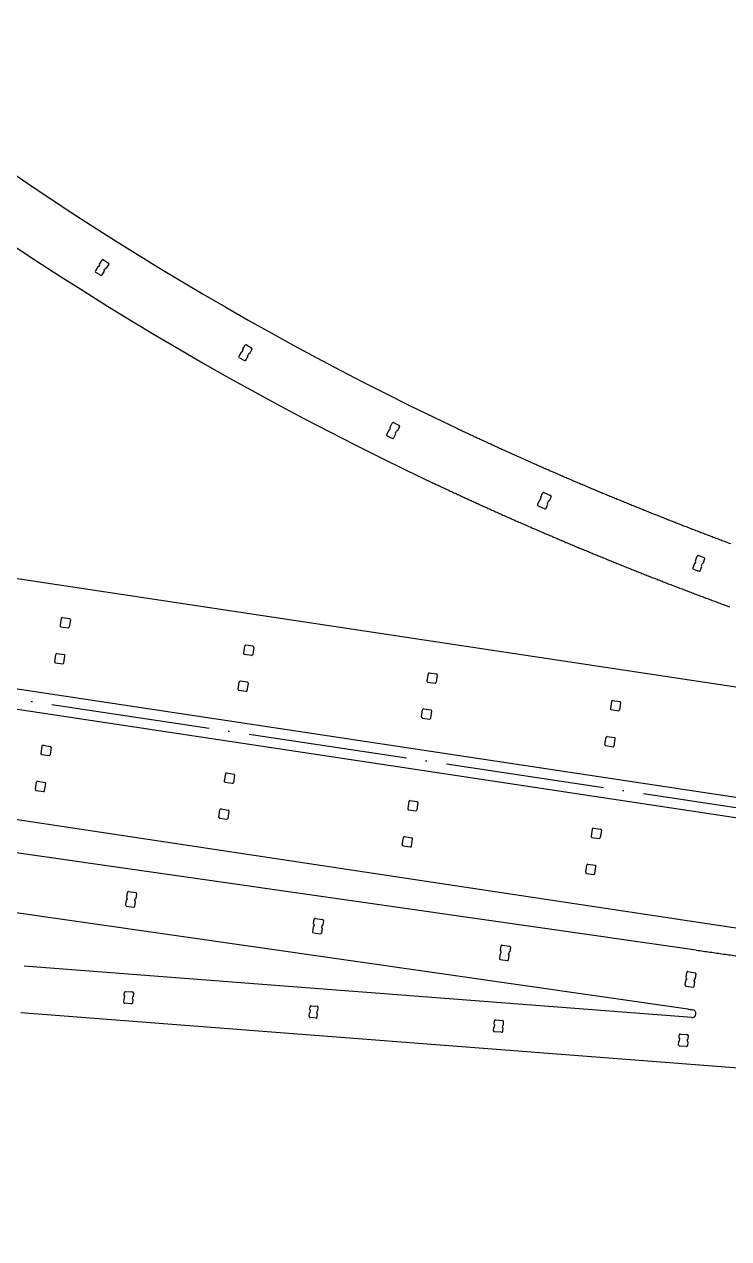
# Model space of a CAD drawing. Header units: inches. Extents: x 499362 to 502582, y 2541888 to 2545349.
# Drawn here: x 501593.2 to 501699.5, y 2543428.4 to 2543611.7 of the extents above; entities that cross this region are included whole.
import ezdxf

# ---------------------------------------------------------------- set-up
doc = ezdxf.new("R2010")
doc.units = ezdxf.units.IN
doc.linetypes.add('ACAD_ISO04W100', pattern=[30, 24, -3, 0, -3])
doc.layers.add('0-段落划分', color=2, linetype='Continuous')
doc.layers.add('桥-立柱', color=5, linetype='Continuous')

# ---------------------------------------------------------------- blocks, each defined once
blk = doc.blocks.new('A$C035667EC')
at = {"layer": '桥-立柱', "color": 1, "linetype": 'Continuous'}
for p, q in [((501604.56, 2543575.48), (501604.93, 2543576.08)), ((501605.14, 2543576.12), (501605.9, 2543575.64)), ((501604.29, 2543575.06), (501603.92, 2543574.47)), ((501603.96, 2543574.26), (501604.73, 2543573.78)), ((501604.43, 2543575.09), (501604.29, 2543575.06)), ((501604.51, 2543575.22), (501604.43, 2543575.09)), ((501604.51, 2543575.22), (501604.59, 2543575.35)), ((501604.59, 2543575.35), (501604.56, 2543575.48)), ((501604.93, 2543573.83), (501605.31, 2543574.42)), ((501605.27, 2543574.56), (501605.35, 2543574.69)), ((501605.31, 2543574.42), (501605.27, 2543574.56)), ((501605.43, 2543574.81), (501605.35, 2543574.69)), ((501605.57, 2543574.84), (501605.43, 2543574.81)), ((501605.94, 2543575.44), (501605.57, 2543574.84)), ((501626.17, 2543562.61), (501626.52, 2543563.22)), ((501626.72, 2543563.27), (501627.51, 2543562.83)), ((501625.93, 2543562.17), (501625.59, 2543561.56)), ((501625.65, 2543561.35), (501626.43, 2543560.92)), ((501626.07, 2543562.21), (501625.93, 2543562.17)), ((501626.14, 2543562.34), (501626.07, 2543562.21)), ((501626.14, 2543562.34), (501626.21, 2543562.47)), ((501626.21, 2543562.47), (501626.17, 2543562.61)), ((501626.64, 2543560.97), (501626.98, 2543561.58)), ((501626.94, 2543561.72), (501627.01, 2543561.85)), ((501626.98, 2543561.58), (501626.94, 2543561.72)), ((501627.09, 2543561.98), (501627.01, 2543561.85)), ((501627.22, 2543562.02), (501627.09, 2543561.98)), ((501627.56, 2543562.63), (501627.22, 2543562.02)), ((501648.2, 2543550.4), (501647.89, 2543549.77)), ((501648.33, 2543550.45), (501648.2, 2543550.4)), ((501648.4, 2543550.58), (501648.33, 2543550.45)), ((501648.4, 2543550.58), (501648.47, 2543550.71)), ((501648.42, 2543550.85), (501648.73, 2543551.48)), ((501648.47, 2543550.71), (501648.42, 2543550.85)), ((501648.93, 2543551.54), (501649.74, 2543551.14)), ((501649.36, 2543550.27), (501649.3, 2543550.14)), ((501649.5, 2543550.32), (501649.36, 2543550.27)), ((501649.81, 2543550.94), (501649.5, 2543550.32)), ((501647.96, 2543549.57), (501648.76, 2543549.17)), ((501648.97, 2543549.24), (501649.28, 2543549.87)), ((501649.23, 2543550), (501649.3, 2543550.14)), ((501649.28, 2543549.87), (501649.23, 2543550)), ((501670.94, 2543539.82), (501670.66, 2543539.18)), ((501671.07, 2543539.87), (501670.94, 2543539.82)), ((501671.13, 2543540.01), (501671.07, 2543539.87)), ((501671.13, 2543540.01), (501671.19, 2543540.15)), ((501671.14, 2543540.28), (501671.42, 2543540.92)), ((501671.19, 2543540.15), (501671.14, 2543540.28)), ((501671.62, 2543541), (501672.63, 2543540.56)), ((501671.95, 2543538.62), (501672.23, 2543539.26)), ((501672.18, 2543539.39), (501672.24, 2543539.53)), ((501672.23, 2543539.26), (501672.18, 2543539.39)), ((501672.29, 2543539.67), (501672.24, 2543539.53)), ((501672.43, 2543539.72), (501672.29, 2543539.67)), ((501672.71, 2543540.36), (501672.43, 2543539.72)), ((501670.74, 2543538.98), (501671.75, 2543538.54)), ((501694.34, 2543530.27), (501694.09, 2543529.62)), ((501694.47, 2543530.33), (501694.34, 2543530.27)), ((501694.52, 2543530.47), (501694.47, 2543530.33)), ((501694.52, 2543530.74), (501694.77, 2543531.39)), ((501694.57, 2543530.61), (501694.52, 2543530.74)), ((501694.52, 2543530.47), (501694.57, 2543530.61)), ((501694.96, 2543531.48), (501695.8, 2543531.16)), ((501695.4, 2543529.97), (501695.46, 2543530.11)), ((501695.51, 2543530.25), (501695.46, 2543530.11)), ((501695.64, 2543530.31), (501695.51, 2543530.25)), ((501695.89, 2543530.96), (501695.64, 2543530.31)), ((501694.18, 2543529.42), (501695.02, 2543529.1)), ((501695.21, 2543529.19), (501695.46, 2543529.84)), ((501695.46, 2543529.84), (501695.4, 2543529.97)), ((501598.76, 2543521.99), (501598.6, 2543520.91)), ((501598.93, 2543522.12), (501600.02, 2543521.96)), ((501600.15, 2543521.78), (501599.98, 2543520.7)), ((501598.72, 2543520.74), (501599.81, 2543520.57)), ((501626.45, 2543517.82), (501626.28, 2543516.73)), ((501627.71, 2543517.78), (501626.62, 2543517.95)), ((501627.83, 2543517.61), (501627.67, 2543516.52)), ((501597.78, 2543515.47), (501597.94, 2543516.55)), ((501598.11, 2543516.68), (501599.2, 2543516.52)), ((501599.16, 2543515.26), (501599.33, 2543516.35)), ((501627.5, 2543516.4), (501626.41, 2543516.56)), ((501597.9, 2543515.3), (501598.99, 2543515.13)), ((501654.14, 2543513.65), (501653.97, 2543512.56)), ((501654.31, 2543513.77), (501655.39, 2543513.61)), ((501625.46, 2543511.29), (501625.63, 2543512.38)), ((501626.89, 2543512.34), (501625.8, 2543512.51)), ((501626.85, 2543511.09), (501627.01, 2543512.17)), ((501654.1, 2543512.39), (501655.19, 2543512.22)), ((501655.52, 2543513.44), (501655.36, 2543512.35)), ((501626.68, 2543510.96), (501625.59, 2543511.12)), ((501653.15, 2543507.12), (501653.32, 2543508.21)), ((501653.49, 2543508.33), (501654.57, 2543508.17)), ((501681.82, 2543509.47), (501681.66, 2543508.39)), ((501681.79, 2543508.22), (501682.87, 2543508.05)), ((501681.99, 2543509.6), (501683.08, 2543509.44)), ((501683.21, 2543509.27), (501683.04, 2543508.18)), ((501653.28, 2543506.95), (501654.37, 2543506.79)), ((501654.54, 2543506.91), (501654.7, 2543508)), ((501595.86, 2543502.71), (501595.69, 2543501.62)), ((501596.03, 2543502.84), (501597.11, 2543502.67)), ((501680.84, 2543502.95), (501681, 2543504.04)), ((501680.97, 2543502.78), (501682.05, 2543502.61)), ((501681.17, 2543504.16), (501682.26, 2543504)), ((501682.22, 2543502.74), (501682.39, 2543503.83)), ((501595.82, 2543501.45), (501596.9, 2543501.29)), ((501597.24, 2543502.5), (501597.08, 2543501.41)), ((501594.87, 2543496.19), (501595.04, 2543497.27)), ((501595.21, 2543497.4), (501596.29, 2543497.23)), ((501596.26, 2543495.98), (501596.42, 2543497.06)), ((501623.54, 2543498.54), (501623.38, 2543497.45)), ((501623.5, 2543497.28), (501624.59, 2543497.12)), ((501623.71, 2543498.66), (501624.8, 2543498.5)), ((501624.93, 2543498.33), (501624.76, 2543497.24)), ((501595, 2543496.01), (501596.09, 2543495.85)), ((501651.23, 2543494.36), (501651.07, 2543493.28)), ((501651.4, 2543494.49), (501652.49, 2543494.33)), ((501652.61, 2543494.16), (501652.45, 2543493.07)), ((501622.56, 2543492.01), (501622.72, 2543493.1)), ((501622.68, 2543491.84), (501623.77, 2543491.68)), ((501622.89, 2543493.23), (501623.98, 2543493.06)), ((501623.94, 2543491.8), (501624.11, 2543492.89)), ((501651.19, 2543493.11), (501652.28, 2543492.94)), ((501678.92, 2543490.19), (501678.75, 2543489.1)), ((501679.09, 2543490.32), (501680.18, 2543490.15)), ((501680.3, 2543489.98), (501680.14, 2543488.9)), ((501650.25, 2543487.84), (501650.41, 2543488.93)), ((501650.58, 2543489.05), (501651.67, 2543488.89)), ((501651.63, 2543487.63), (501651.79, 2543488.72)), ((501678.88, 2543488.93), (501679.97, 2543488.77)), ((501650.37, 2543487.67), (501651.46, 2543487.5)), ((501677.93, 2543483.67), (501678.1, 2543484.75)), ((501678.27, 2543484.88), (501679.36, 2543484.72)), ((501679.32, 2543483.46), (501679.48, 2543484.54)), ((501678.06, 2543483.49), (501679.15, 2543483.33)), ((501608.65, 2543479.93), (501608.75, 2543480.62)), ((501608.92, 2543480.75), (501610.01, 2543480.59)), ((501608.58, 2543479.44), (501608.48, 2543478.74)), ((501608.69, 2543479.52), (501608.58, 2543479.44)), ((501608.74, 2543479.82), (501608.65, 2543479.93)), ((501608.72, 2543479.67), (501608.69, 2543479.52)), ((501608.72, 2543479.67), (501608.74, 2543479.82)), ((501609.87, 2543478.54), (501609.97, 2543479.24)), ((501609.88, 2543479.35), (501609.9, 2543479.5)), ((501609.97, 2543479.24), (501609.88, 2543479.35)), ((501609.92, 2543479.65), (501609.9, 2543479.5)), ((501610.04, 2543479.73), (501609.92, 2543479.65)), ((501610.14, 2543480.42), (501610.04, 2543479.73)), ((501608.61, 2543478.57), (501609.7, 2543478.42)), ((501636.79, 2543475.4), (501636.69, 2543474.7)), ((501636.91, 2543475.48), (501636.79, 2543475.4)), ((501636.86, 2543475.89), (501636.96, 2543476.59)), ((501636.95, 2543475.78), (501636.86, 2543475.89)), ((501636.93, 2543475.63), (501636.91, 2543475.48)), ((501636.93, 2543475.63), (501636.95, 2543475.78)), ((501637.13, 2543476.71), (501638.22, 2543476.56)), ((501638.08, 2543474.51), (501638.18, 2543475.2)), ((501638.09, 2543475.31), (501638.11, 2543475.46)), ((501638.18, 2543475.2), (501638.09, 2543475.31)), ((501638.14, 2543475.61), (501638.11, 2543475.46)), ((501638.25, 2543475.69), (501638.14, 2543475.61)), ((501638.35, 2543476.39), (501638.25, 2543475.69)), ((501636.82, 2543474.53), (501637.91, 2543474.38)), ((501665.12, 2543471.45), (501665, 2543471.36)), ((501665.07, 2543471.86), (501665.17, 2543472.55)), ((501665.16, 2543471.74), (501665.07, 2543471.86)), ((501665.14, 2543471.59), (501665.12, 2543471.45)), ((501665.14, 2543471.59), (501665.16, 2543471.74)), ((501665.34, 2543472.68), (501666.43, 2543472.52)), ((501666.3, 2543471.28), (501666.33, 2543471.42)), ((501666.35, 2543471.57), (501666.33, 2543471.42)), ((501666.46, 2543471.66), (501666.35, 2543471.57)), ((501666.56, 2543472.35), (501666.46, 2543471.66)), ((501665, 2543471.36), (501664.9, 2543470.67)), ((501665.03, 2543470.5), (501666.12, 2543470.34)), ((501666.29, 2543470.47), (501666.39, 2543471.16)), ((501666.39, 2543471.16), (501666.3, 2543471.28)), ((501693.09, 2543467.85), (501693.19, 2543468.54)), ((501693.17, 2543467.73), (501693.09, 2543467.85)), ((501693.15, 2543467.58), (501693.17, 2543467.73)), ((501693.36, 2543468.67), (501694.45, 2543468.51)), ((501694.57, 2543468.34), (501694.48, 2543467.65)), ((501693.02, 2543467.35), (501692.92, 2543466.66)), ((501693.13, 2543467.44), (501693.02, 2543467.35)), ((501693.05, 2543466.49), (501694.14, 2543466.33)), ((501693.15, 2543467.58), (501693.13, 2543467.44)), ((501694.31, 2543466.46), (501694.4, 2543467.15)), ((501694.32, 2543467.27), (501694.34, 2543467.41)), ((501694.4, 2543467.15), (501694.32, 2543467.27)), ((501694.36, 2543467.56), (501694.34, 2543467.41)), ((501694.48, 2543467.65), (501694.36, 2543467.56)), ((501608.2, 2543464.05), (501608.24, 2543464.55)), ((501608.24, 2543464.55), (501608.34, 2543464.64)), ((501608.27, 2543465.05), (501608.31, 2543465.54)), ((501608.37, 2543464.94), (501608.27, 2543465.05)), ((501608.34, 2543464.64), (501608.37, 2543464.94)), ((501608.47, 2543465.68), (501609.47, 2543465.61)), ((501609.54, 2543464.55), (501609.56, 2543464.85)), ((501609.63, 2543464.44), (501609.54, 2543464.55)), ((501609.67, 2543464.94), (501609.56, 2543464.85)), ((501609.59, 2543463.94), (501609.63, 2543464.44)), ((501609.67, 2543464.94), (501609.71, 2543465.44)), ((501609.33, 2543463.81), (501608.33, 2543463.89)), ((501692.03, 2543458.6), (501692.06, 2543459.1)), ((501692.12, 2543458.5), (501692.03, 2543458.6)), ((501692.23, 2543459.24), (501693.22, 2543459.16)), ((501693.42, 2543458.5), (501693.46, 2543458.99)), ((501691.95, 2543457.61), (501691.99, 2543458.1)), ((501691.99, 2543458.1), (501692.1, 2543458.2)), ((501693.08, 2543457.37), (501692.09, 2543457.44)), ((501692.1, 2543458.2), (501692.12, 2543458.5)), ((501693.29, 2543458.1), (501693.31, 2543458.4)), ((501693.38, 2543458), (501693.29, 2543458.1)), ((501693.42, 2543458.5), (501693.31, 2543458.4)), ((501693.35, 2543457.5), (501693.38, 2543458))]:
    blk.add_line(p, q, dxfattribs=at)
at = {"layer": '桥-立柱', "color": 1, "ltscale": 10}
for p, q in [((501636.21, 2543461.89), (501636.25, 2543462.39)), ((501636.25, 2543462.39), (501636.36, 2543462.48)), ((501636.29, 2543462.89), (501636.33, 2543463.39)), ((501636.38, 2543462.78), (501636.29, 2543462.89)), ((501636.36, 2543462.48), (501636.38, 2543462.78)), ((501636.49, 2543463.53), (501637.39, 2543463.46)), ((501637.36, 2543462.41), (501637.38, 2543462.71)), ((501637.45, 2543462.3), (501637.36, 2543462.41)), ((501637.49, 2543462.8), (501637.38, 2543462.71)), ((501637.41, 2543461.8), (501637.45, 2543462.3)), ((501637.49, 2543462.8), (501637.53, 2543463.3)), ((501637.25, 2543461.66), (501636.35, 2543461.73)), ((501664.11, 2543460.75), (501664.15, 2543461.25)), ((501664.2, 2543460.64), (501664.11, 2543460.75)), ((501664.18, 2543460.34), (501664.2, 2543460.64)), ((501664.31, 2543461.39), (501665.3, 2543461.31)), ((501665.37, 2543460.25), (501665.4, 2543460.55)), ((501665.5, 2543460.64), (501665.4, 2543460.55)), ((501665.5, 2543460.64), (501665.54, 2543461.14)), ((501664.03, 2543459.75), (501664.07, 2543460.25)), ((501664.07, 2543460.25), (501664.18, 2543460.34)), ((501665.17, 2543459.52), (501664.17, 2543459.59)), ((501665.47, 2543460.14), (501665.37, 2543460.25)), ((501665.43, 2543459.65), (501665.47, 2543460.14))]:
    blk.add_line(p, q, dxfattribs=at)
at = {"layer": '桥-立柱', "color": 1, "linetype": 'Continuous'}
for centre, radius, start, end in [((501605.06, 2543576), 0.15, 57.8283, 147.8283), ((501604.04, 2543574.39), 0.15, 147.8283, 237.8283), ((501605.82, 2543575.52), 0.15, 327.8283, 57.8283), ((501604.81, 2543573.91), 0.15, 237.8283, 327.8283), ((501626.65, 2543563.14), 0.15, 60.7516, 150.7516), ((501625.72, 2543561.49), 0.15, 150.7516, 240.7516), ((501627.43, 2543562.7), 0.15, 330.7516, 60.7516), ((501626.5, 2543561.05), 0.15, 240.7516, 330.7516), ((501648.87, 2543551.41), 0.15, 63.6748, 153.6748), ((501649.67, 2543551.01), 0.15, 333.6748, 63.6748), ((501648.02, 2543549.71), 0.15, 153.6748, 243.6748), ((501648.83, 2543549.31), 0.15, 243.6748, 333.6748), ((501671.56, 2543540.86), 0.15, 66.5386, 156.5386), ((501672.57, 2543540.42), 0.15, 336.5386, 66.5386), ((501670.8, 2543539.12), 0.15, 156.5386, 246.5386), ((501671.81, 2543538.68), 0.15, 246.5386, 336.5386), ((501694.91, 2543531.34), 0.15, 69.1418, 159.1418), ((501695.75, 2543531.02), 0.15, 339.1418, 69.1418), ((501694.23, 2543529.56), 0.15, 159.1418, 249.1418), ((501695.07, 2543529.24), 0.15, 249.1418, 339.1418), ((501598.75, 2543520.88), 0.15, 171.4286, 261.4286), ((501598.91, 2543521.97), 0.15, 81.4286, 171.4286), ((501600, 2543521.81), 0.15, 351.4286, 81.4286), ((501599.83, 2543520.72), 0.15, 261.4286, 351.4286), ((501626.6, 2543517.8), 0.15, 81.4286, 171.4286), ((501627.68, 2543517.63), 0.15, 351.4286, 81.4286), ((501597.93, 2543515.44), 0.15, 171.4286, 261.4286), ((501598.09, 2543516.53), 0.15, 81.4286, 171.4286), ((501599.18, 2543516.37), 0.15, 351.4286, 81.4286), ((501626.43, 2543516.71), 0.15, 171.4286, 261.4286), ((501627.52, 2543516.55), 0.15, 261.4286, 351.4286), ((501599.01, 2543515.28), 0.15, 261.4286, 351.4286), ((501654.28, 2543513.62), 0.15, 81.4286, 171.4286), ((501655.37, 2543513.46), 0.15, 351.4286, 81.4286), ((501625.78, 2543512.36), 0.15, 81.4286, 171.4286), ((501626.86, 2543512.2), 0.15, 351.4286, 81.4286), ((501654.12, 2543512.54), 0.15, 171.4286, 261.4286), ((501655.21, 2543512.37), 0.15, 261.4286, 351.4286), ((501625.61, 2543511.27), 0.15, 171.4286, 261.4286), ((501626.7, 2543511.11), 0.15, 261.4286, 351.4286), ((501653.46, 2543508.19), 0.15, 81.4286, 171.4286), ((501654.55, 2543508.02), 0.15, 351.4286, 81.4286), ((501681.81, 2543508.36), 0.15, 171.4286, 261.4286), ((501681.97, 2543509.45), 0.15, 81.4286, 171.4286), ((501682.9, 2543508.2), 0.15, 261.4286, 351.4286), ((501683.06, 2543509.29), 0.15, 351.4286, 81.4286), ((501653.3, 2543507.1), 0.15, 171.4286, 261.4286), ((501654.39, 2543506.93), 0.15, 261.4286, 351.4286), ((501596, 2543502.69), 0.15, 81.4286, 171.4286), ((501597.09, 2543502.52), 0.15, 351.4286, 81.4286), ((501680.99, 2543502.93), 0.15, 171.4286, 261.4286), ((501681.15, 2543504.01), 0.15, 81.4286, 171.4286), ((501682.08, 2543502.76), 0.15, 261.4286, 351.4286), ((501682.24, 2543503.85), 0.15, 351.4286, 81.4286), ((501595.84, 2543501.6), 0.15, 171.4286, 261.4286), ((501596.93, 2543501.44), 0.15, 261.4286, 351.4286), ((501595.18, 2543497.25), 0.15, 81.4286, 171.4286), ((501596.27, 2543497.09), 0.15, 351.4286, 81.4286), ((501623.53, 2543497.43), 0.15, 171.4286, 261.4286), ((501623.69, 2543498.52), 0.15, 81.4286, 171.4286), ((501624.61, 2543497.26), 0.15, 261.4286, 351.4286), ((501624.78, 2543498.35), 0.15, 351.4286, 81.4286), ((501595.02, 2543496.16), 0.15, 171.4286, 261.4286), ((501596.11, 2543496), 0.15, 261.4286, 351.4286), ((501651.38, 2543494.34), 0.15, 81.4286, 171.4286), ((501652.47, 2543494.18), 0.15, 351.4286, 81.4286), ((501622.71, 2543491.99), 0.15, 171.4286, 261.4286), ((501622.87, 2543493.08), 0.15, 81.4286, 171.4286), ((501623.79, 2543491.83), 0.15, 261.4286, 351.4286), ((501623.96, 2543492.91), 0.15, 351.4286, 81.4286), ((501651.21, 2543493.25), 0.15, 171.4286, 261.4286), ((501652.3, 2543493.09), 0.15, 261.4286, 351.4286), ((501679.07, 2543490.17), 0.15, 81.4286, 171.4286), ((501680.15, 2543490.01), 0.15, 351.4286, 81.4286), ((501650.56, 2543488.9), 0.15, 81.4286, 171.4286), ((501651.65, 2543488.74), 0.15, 351.4286, 81.4286), ((501678.9, 2543489.08), 0.15, 171.4286, 261.4286), ((501679.99, 2543488.92), 0.15, 261.4286, 351.4286), ((501650.39, 2543487.82), 0.15, 171.4286, 261.4286), ((501651.48, 2543487.65), 0.15, 261.4286, 351.4286), ((501678.25, 2543484.73), 0.15, 81.4286, 171.4286), ((501679.33, 2543484.57), 0.15, 351.4286, 81.4286), ((501678.08, 2543483.64), 0.15, 171.4286, 261.4286), ((501679.17, 2543483.48), 0.15, 261.4286, 351.4286), ((501608.9, 2543480.6), 0.15, 81.8555, 171.8555), ((501609.99, 2543480.45), 0.15, 351.8555, 81.8555), ((501608.63, 2543478.72), 0.15, 171.8555, 261.8555), ((501609.72, 2543478.57), 0.15, 261.8555, 351.8555), ((501637.11, 2543476.56), 0.15, 81.8555, 171.8555), ((501638.2, 2543476.41), 0.15, 351.8555, 81.8555), ((501636.84, 2543474.68), 0.15, 171.8555, 261.8555), ((501637.93, 2543474.53), 0.15, 261.8555, 351.8555), ((501665.32, 2543472.53), 0.15, 81.8555, 171.8555), ((501666.41, 2543472.37), 0.15, 351.8555, 81.8555), ((501665.05, 2543470.65), 0.15, 171.8555, 261.8555), ((501666.14, 2543470.49), 0.15, 261.8555, 351.8555), ((501693.34, 2543468.52), 0.15, 81.8555, 171.8555), ((501694.43, 2543468.36), 0.15, 351.8555, 81.8555), ((501693.07, 2543466.64), 0.15, 171.8555, 261.8555), ((501694.16, 2543466.48), 0.15, 261.8555, 351.8555), ((501608.46, 2543465.53), 0.15, 85.6009, 175.6009), ((501609.46, 2543465.34), 0.264, 21.0932, 88.1812), ((501608.35, 2543464.04), 0.15, 175.6009, 265.6009), ((501609.36, 2543464.07), 0.264, 263.0207, 330.1087), ((501692.21, 2543459.09), 0.15, 85.6009, 175.6009), ((501693.21, 2543458.9), 0.264, 21.0932, 88.1812), ((501692.1, 2543457.59), 0.15, 175.6009, 265.6009), ((501693.12, 2543457.63), 0.264, 263.0207, 330.1087)]:
    blk.add_arc(centre, radius, start, end, dxfattribs=at)
at = {"layer": '桥-立柱', "color": 1, "ltscale": 10}
for centre, radius, start, end in [((501636.48, 2543463.38), 0.15, 85.6009, 175.6009), ((501637.38, 2543463.31), 0.15, 355.6009, 85.6009), ((501636.36, 2543461.88), 0.15, 175.6009, 265.6009), ((501637.26, 2543461.81), 0.15, 265.6009, 355.6009), ((501664.3, 2543461.24), 0.15, 85.6009, 175.6009), ((501665.3, 2543461.05), 0.264, 21.0932, 88.1812), ((501664.18, 2543459.74), 0.15, 175.6009, 265.6009), ((501665.2, 2543459.78), 0.264, 263.0207, 330.1087)]:
    blk.add_arc(centre, radius, start, end, dxfattribs=at)
blk = doc.blocks.new('A$C3A006F90')
at = {"layer": '0-段落划分', "color": 2}
for p, q in [((501810.03, 2543478.47), (501251.59, 2543562.64)), ((501249.41, 2543559.94), (501809.01, 2543475.59)), ((501806.55, 2543459.27), (501246.95, 2543543.62)), ((501523.71, 2543538.31), (501766.62, 2543501.7)), ((501694.63, 2543471.92), (501548.23, 2543492.87)), ((501693.35, 2543463.01), (501546.95, 2543483.96)), ((501693.93, 2543461.72), (501593.19, 2543469.47)), ((501592.65, 2543462.49), (501861.51, 2543441.8))]:
    blk.add_line(p, q, dxfattribs=at)
at = {"layer": '0-段落划分', "color": 2, "linetype": 'ACAD_ISO04W100'}
blk.add_line((501299.73, 2543553.87), (501809.52, 2543477.03), dxfattribs=at)
at = {"layer": '0-段落划分', "color": 2, "flags": 128}
for points in [[(501658.57, 2543550.65, -0.000407), (501659.3, 2543550.31, -0.000405), (501660.02, 2543549.97, -0.000404), (501660.74, 2543549.63, -0.000403), (501661.47, 2543549.29, -0.000401), (501662.19, 2543548.96, -0.0004), (501662.92, 2543548.62, -0.000399), (501663.64, 2543548.29, -0.000398), (501664.37, 2543547.95, -0.000396), (501665.1, 2543547.62, -0.000395), (501665.82, 2543547.29, -0.000394), (501666.55, 2543546.96, -0.000393), (501667.28, 2543546.63, -0.000392), (501668.01, 2543546.31, -0.00039), (501668.74, 2543545.98, -0.000389), (501669.47, 2543545.66, -0.000388), (501670.2, 2543545.33, -0.000387), (501670.93, 2543545.01, -0.000385), (501671.66, 2543544.69, -0.000384), (501672.4, 2543544.37, -0.000383), (501673.13, 2543544.05, -0.000382), (501673.86, 2543543.73, -0.00038), (501674.6, 2543543.41, -0.000379), (501675.33, 2543543.1, -0.000378), (501676.06, 2543542.78, -0.000377), (501676.8, 2543542.47, -0.000376), (501677.54, 2543542.16, -0.000374), (501678.27, 2543541.84, -0.000373), (501679.01, 2543541.53, -0.000372), (501679.74, 2543541.22, -0.000371), (501680.48, 2543540.92, -0.000369), (501681.22, 2543540.61, -0.000368), (501681.96, 2543540.3, -0.000367), (501682.7, 2543540, -0.000366), (501683.44, 2543539.69, -0.000364), (501684.18, 2543539.39, -0.000363), (501684.92, 2543539.09, -0.000362), (501685.66, 2543538.79, -0.000361), (501686.4, 2543538.49, -0.00036), (501687.14, 2543538.19, -0.000358), (501687.88, 2543537.89, -0.000357), (501688.62, 2543537.6, -0.000356), (501689.37, 2543537.3, -0.000355), (501690.11, 2543537.01, -0.000353), (501690.85, 2543536.72, -0.000352), (501691.6, 2543536.42, -0.000351), (501692.34, 2543536.13, -0.00035), (501693.09, 2543535.84, -0.000348), (501693.83, 2543535.55, -0.000347), (501694.58, 2543535.27, -0.000346), (501695.33, 2543534.98, -0.000345), (501696.07, 2543534.69, -0.000344), (501696.82, 2543534.41, -0.000342), (501697.57, 2543534.12, -0.000341), (501698.31, 2543533.84, -0.00034), (501699.06, 2543533.56, -0.000339), (501699.81, 2543533.28, -0.000337)], [(501654.74, 2543542.51, -0.000415), (501655.46, 2543542.17, -0.00042), (501656.2, 2543541.82, -0.000419), (501656.93, 2543541.48, -0.000418), (501657.67, 2543541.13, -0.000416), (501658.41, 2543540.79, -0.000415), (501659.15, 2543540.45, -0.000414), (501659.89, 2543540.11, -0.000412), (501660.63, 2543539.77, -0.000411), (501661.37, 2543539.43, -0.00041), (501662.11, 2543539.1, -0.000408), (501662.85, 2543538.76, -0.000407), (501663.59, 2543538.43, -0.000406), (501664.33, 2543538.09, -0.000404), (501665.07, 2543537.76, -0.000403), (501665.82, 2543537.43, -0.000402), (501666.56, 2543537.1, -0.0004), (501667.3, 2543536.77, -0.000399), (501668.05, 2543536.45, -0.000398), (501668.79, 2543536.12, -0.000396), (501669.54, 2543535.79, -0.000395), (501670.29, 2543535.47, -0.000394), (501671.03, 2543535.15, -0.000392), (501671.78, 2543534.83, -0.000391), (501672.53, 2543534.51, -0.00039), (501673.27, 2543534.19, -0.000388), (501674.02, 2543533.87, -0.000387), (501674.77, 2543533.55, -0.000386), (501675.52, 2543533.24, -0.000385), (501676.27, 2543532.92, -0.000383), (501677.02, 2543532.61, -0.000382), (501677.77, 2543532.3, -0.000381), (501678.52, 2543531.99, -0.000379), (501679.27, 2543531.68, -0.000378), (501680.02, 2543531.37, -0.000377), (501680.77, 2543531.06, -0.000375), (501681.53, 2543530.75, -0.000374), (501682.28, 2543530.45, -0.000373), (501683.03, 2543530.14, -0.000371), (501683.79, 2543529.84, -0.00037), (501684.54, 2543529.54, -0.000369), (501685.29, 2543529.24, -0.000367), (501686.05, 2543528.94, -0.000366), (501686.8, 2543528.64, -0.000365), (501687.56, 2543528.34, -0.000364), (501688.32, 2543528.04, -0.000362), (501689.07, 2543527.75, -0.000361), (501689.83, 2543527.45, -0.00036), (501690.59, 2543527.16, -0.000358), (501691.34, 2543526.87, -0.000357), (501692.1, 2543526.58, -0.000356), (501692.86, 2543526.29, -0.000354), (501693.62, 2543526, -0.000353), (501694.38, 2543525.71, -0.000352), (501695.14, 2543525.42, -0.00035), (501695.9, 2543525.13, -0.000349), (501696.66, 2543524.85, -0.000348), (501697.42, 2543524.57, -0.000347), (501698.18, 2543524.28, -0.000345), (501698.94, 2543524, -0.000344), (501699.7, 2543523.72, -0.000343)], [(501694.63, 2543471.92, -0.000001), (501696.69, 2543471.62, -0.000004), (501698.75, 2543471.33, -0.000006), (501700.81, 2543471.03, -0.000009), (501702.86, 2543470.74, -0.000012), (501704.92, 2543470.45, -0.000014), (501706.98, 2543470.15, -0.000017), (501709.04, 2543469.86, -0.000019)], [(501693.35, 2543463.01, -0.000001), (501694.06, 2543462.91)]]:
    blk.add_lwpolyline(points, format="xyb", dxfattribs=at)
at = {"layer": '0-段落划分', "color": 2}
for centre, radius, start, end in [((501867.7, 2543992.68), 489, 186.425, 244.6809), ((501867.7, 2543992.68), 498, 213.1737, 244.6809), ((501693.98, 2543462.31), 0.6, 265.6009, 81.8556)]:
    blk.add_arc(centre, radius, start, end, dxfattribs=at)
at = {"layer": '0-段落划分', "color": 2, "linetype": 'Continuous'}
blk.add_blockref('A$C035667EC', (0, 0), dxfattribs=at)

msp = doc.modelspace()

# ---------------------------------------------------------------- block references
at = {"layer": '0-段落划分'}
msp.add_blockref('A$C3A006F90', (0, 0), dxfattribs=at)

doc.saveas('drawing.dxf')
